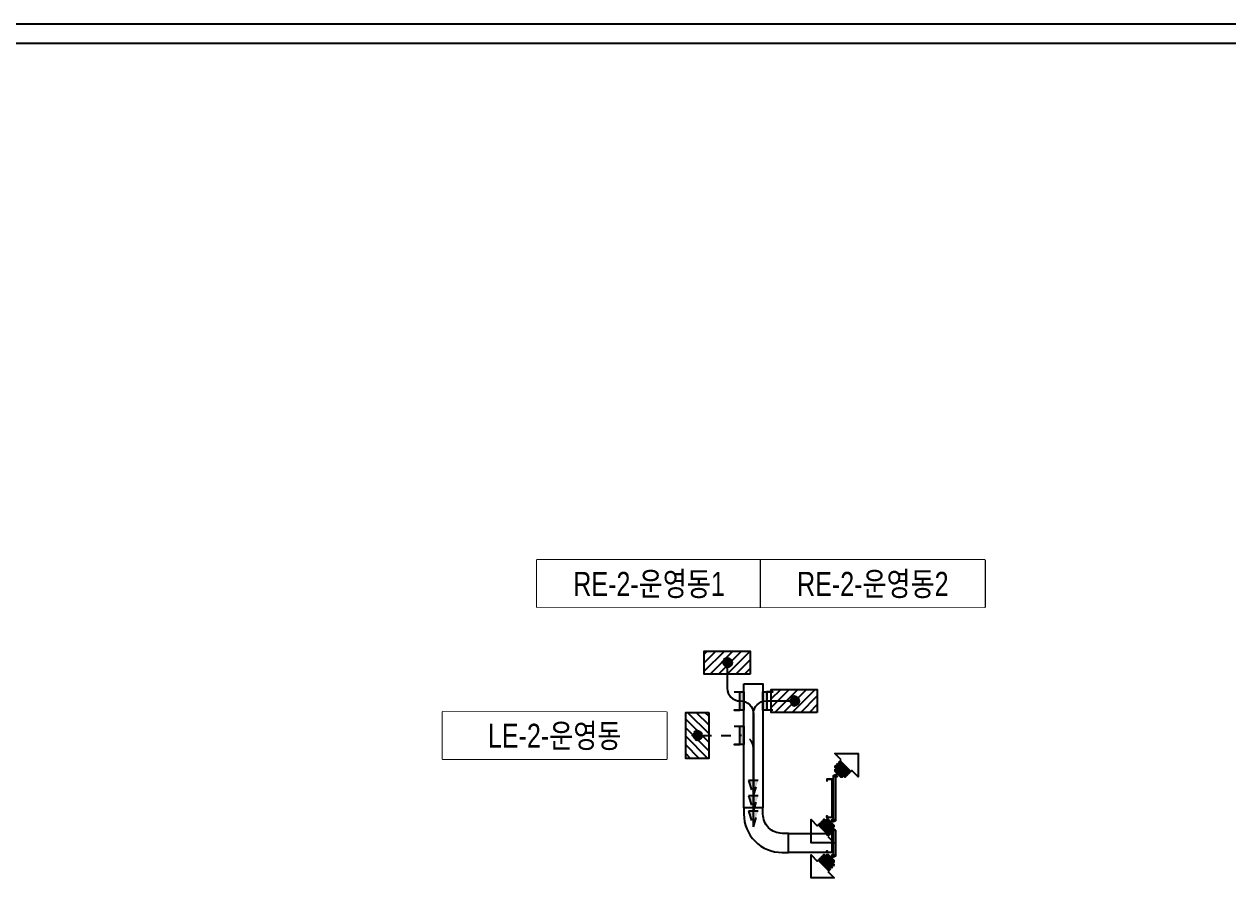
# Model space of a CAD drawing. Header units: millimetres. Extents: x -149088 to 500787, y -530175 to 1035835.
# Drawn here: x 133496 to 152342, y -77746 to -64376 of the extents above; entities that cross this region are included whole.
import ezdxf
from ezdxf.enums import TextEntityAlignment as Align

# ---------------------------------------------------------------- set-up
doc = ezdxf.new("R2010")
doc.units = ezdxf.units.MM
doc.header["$LTSCALE"] = 150
doc.linetypes.add('D1', pattern=[3, 1, -1, 1])
for name, color, linetype in [('------01 Distribution Panel', 3, 'Continuous'), ('-----00 LV_CABLE', 2, 'Continuous'), ('-----26 Electrical Cable Tray', 200, 'Continuous'), ('-----26 Electrical Cable Tray_건물(일반)', 20, 'Continuous')]:
    doc.layers.add(name, color=color, linetype=linetype)
doc.styles.add('ELEC', font='')
doc.styles.get('ELEC').set_extended_font_data('Dotum')

# ---------------------------------------------------------------- blocks, each defined once
blk = doc.blocks.new('A02')
h = blk.add_hatch()
h.set_pattern_fill('ANSI31', color=256, scale=25, style=0)
h.set_pattern_definition([(45, (-2000, -19200), (-56.1266, 56.1266), [])])
h.paths.add_polyline_path([(-300, 300), (-300, 0), (300, 0), (300, 300)])
blk.add_lwpolyline([(300, 0), (-300, 0), (-300, 300), (300, 300)], close=True)
blk = doc.blocks.new('11')
at = {"linetype": 'D1'}
h = blk.add_hatch(color=256, dxfattribs=at)
edge = h.paths.add_edge_path()
edge.add_arc((0, 0), 75, 0, 360)
blk.add_circle((0, 0), 75, dxfattribs=at)
for p in [(-75, 0), (0, 75), (75, 0), (0, -75)]:
    blk.add_point(p, dxfattribs=at)
blk = doc.blocks.new('22')
at = {"linetype": 'D1'}
h = blk.add_hatch(color=0, dxfattribs=at)
h.dxf.hatch_style = 1
h.paths.add_polyline_path([(0, 0), (-241, 75), (-241, -75)])
at = {"color": 0, "linetype": 'D1'}
blk.add_lwpolyline([(-241, -75), (0, 0), (-241, 75)], close=True, dxfattribs=at)
blk = doc.blocks.new('A$C756fbc58')
at = {"color": 0}
for points in [[(69, 208), (-13, 290), (290, 290), (290, -13), (208, 69), (196, 57), (57, 196)], [(6, 145), (145, 6), (158, 19), (19, 158)], [(32, 170), (170, 32), (183, 44), (44, 183)], [(-13, 126), (-13, 114), (114, -13), (126, -13), (132, -6), (-6, 132)], [(-13, 88), (-13, 63), (63, -13), (88, -13)]]:
    blk.add_lwpolyline(points, close=True, dxfattribs=at)
blk.add_circle((0, 0), 17.8, dxfattribs=at)
blk = doc.blocks.new('*U10')
at = {"linetype": 'Continuous', "ltscale": 0.1}
for p, q in [((-250, 57), (-250, 59)), ((-200, 57), (-200, 59)), ((-150, 57), (-150, 59)), ((-100, 57), (-100, 59)), ((-50, 57), (-50, 59)), ((0, 57), (0, 59)), ((50, 57), (50, 59)), ((100, 57), (100, 59)), ((150, 57), (150, 59)), ((200, 57), (200, 59)), ((250, 57), (250, 59))]:
    blk.add_line(p, q, dxfattribs=at)
blk.add_lwpolyline([(350, 0), (350, 40), (-350, 40), (-350, 0)], close=True, dxfattribs=at)
for points in [[(-300, 40), (-300, 140), (-275, 140), (-275, 137), (-297, 137), (-297, 40)], [(-297, 59), (297, 59)], [(-297, 57), (297, 57)], [(297, 43), (-297, 43)], [(300, 40), (300, 140), (275, 140), (275, 137), (297, 137), (297, 40)]]:
    blk.add_lwpolyline(points, dxfattribs=at)
at = {"linetype": 'Continuous', "ltscale": 0.1, "style": 'ELEC'}
blk.add_text('W600*H100', height=10, dxfattribs=at).set_placement((-340, 10), align=Align.MIDDLE_LEFT)
blk = doc.blocks.new('O08')
blk.add_hatch(color=256).paths.add_polyline_path([(120, 51), (-120, 51), (-120, 0), (120, 0)])
blk.add_lwpolyline([(120, 127.5), (120, 0), (-120, 0), (-120, 127.5), (-120, 51), (120, 51)])
blk = doc.blocks.new('*U28')
at = {"linetype": 'Continuous', "ltscale": 0.1}
for p, q in [((-100, 57), (-100, 59)), ((-50, 57), (-50, 59)), ((0, 57), (0, 59)), ((50, 57), (50, 59)), ((100, 57), (100, 59))]:
    blk.add_line(p, q, dxfattribs=at)
blk.add_lwpolyline([(200, 0), (200, 40), (-200, 40), (-200, 0)], close=True, dxfattribs=at)
for points in [[(-150, 40), (-150, 140), (-125, 140), (-125, 137), (-147, 137), (-147, 40)], [(-147, 59), (147, 59)], [(-147, 57), (147, 57)], [(147, 43), (-147, 43)], [(150, 40), (150, 140), (125, 140), (125, 137), (147, 137), (147, 40)]]:
    blk.add_lwpolyline(points, dxfattribs=at)
at = {"linetype": 'Continuous', "ltscale": 0.1, "style": 'ELEC'}
blk.add_text('W300*H100', height=10, dxfattribs=at).set_placement((-190, 10), align=Align.MIDDLE_LEFT)
blk = doc.blocks.new('*U27')
at = {"color": 0}
blk.add_lwpolyline([(0, 0), (-100, 0, -0.414214), (-400, 300), (-400, 400), (-700, 400), (-700, 300, 0.414214), (-100, -300), (0, -300)], format="xyb", close=True, dxfattribs=at)
at = {"color": 0, "style": 'ELEC'}
blk.add_text('W:300(ELBOW 90)', height=10, dxfattribs=at).set_placement((-5, -290), align=Align.MIDDLE_RIGHT)

msp = doc.modelspace()

# ---------------------------------------------------------------- linework, layer by layer
at = {"layer": '------01 Distribution Panel', "color": 1}
for points in [[(145031, -72767), (145031, -73507), (141528, -73507), (141528, -72767)], [(143554, -75145), (143554, -75885), (140050, -75885), (140050, -75145)]]:
    msp.add_lwpolyline(points, close=True, dxfattribs=at)
at = {"layer": '-----00 LV_CABLE'}
for points in [[(144504, -74450), (144504, -74775, 0.414214), (144704, -74975), (144714, -74975, -0.414214), (144914, -75175), (144914, -76704)], [(144914, -76944), (144914, -75175, -0.414214), (145114, -74975), (145629, -74975)]]:
    msp.add_lwpolyline(points, format="xyb", dxfattribs=at)
at = {"layer": '-----00 LV_CABLE', "linetype": 'D1'}
msp.add_lwpolyline([(144109, -75515), (144714, -75515, -0.414214), (144914, -75715), (144914, -76223)], format="xyb", dxfattribs=at)
at = {"layer": '-----26 Electrical Cable Tray'}
msp.add_lwpolyline([(167298, -64376), (102046, -64376), (102046, -64676), (167298, -64676)], close=True, dxfattribs=at)
at = {"layer": '-----26 Electrical Cable Tray_건물(일반)'}
for points in [[(144764, -74705), (145064, -74705), (145064, -76648), (144764, -76648)], [(146164, -77348), (145464, -77348), (145464, -77048), (146164, -77048)]]:
    msp.add_lwpolyline(points, close=True, dxfattribs=at)

# ---------------------------------------------------------------- block references
at = {"layer": '------01 Distribution Panel', "xscale": 1.2, "yscale": 1.2, "zscale": 1.2}
for p in [(144504, -74555), (145554, -75155)]:
    msp.add_blockref('A02', p, dxfattribs=at)
at = {"layer": '------01 Distribution Panel', "xscale": 1.2, "yscale": 1.2, "zscale": 1.2, "rotation": 90}
msp.add_blockref('A02', (144214, -75515), dxfattribs=at)
at = {"layer": '-----00 LV_CABLE', "linetype": 'D1'}
for p in [(144504, -74375), (145554, -74975), (144034, -75515)]:
    msp.add_blockref('11', p, dxfattribs=at)
at = {"layer": '-----00 LV_CABLE', "linetype": 'D1', "xscale": 1.2, "yscale": 1.2, "zscale": 1.2}
for p, rotation in [((144764, -74975), 89.99999999999999), ((145064, -74975), 270), ((144764, -75515), 90)]:
    msp.add_blockref('O08', p, dxfattribs=dict(at, rotation=rotation))
at = {"layer": '-----00 LV_CABLE', "linetype": 'D1', "rotation": 270}
for p in [(144914, -76463), (144914, -76704), (144914, -76944)]:
    msp.add_blockref('22', p, dxfattribs=at)
at = {"layer": '-----26 Electrical Cable Tray', "xscale": 1.2, "yscale": 1.2, "zscale": 1.2}
msp.add_blockref('A$C756fbc58', (146204, -76148), dxfattribs=at)
at = {"layer": '-----26 Electrical Cable Tray', "linetype": 'Continuous', "ltscale": 7.5, "rotation": 89.99999999999999}
msp.add_blockref('*U10', (146204, -76498), dxfattribs=at)
at = {"layer": '-----26 Electrical Cable Tray', "xscale": 1.2, "yscale": 1.2, "zscale": 1.2, "rotation": 180}
msp.add_blockref('A$C756fbc58', (146164, -76848), dxfattribs=at)
at = {"layer": '-----26 Electrical Cable Tray_건물(일반)'}
msp.add_blockref('*U27', (145464, -77048), dxfattribs=at)
at = {"layer": '-----26 Electrical Cable Tray_건물(일반)', "rotation": 89.99999999999999}
msp.add_blockref('*U28', (146204, -77198), dxfattribs=at)
at = {"layer": '-----26 Electrical Cable Tray_건물(일반)', "xscale": 1.2, "yscale": 1.2, "zscale": 1.2, "rotation": 180}
msp.add_blockref('A$C756fbc58', (146164, -77398), dxfattribs=at)

# ---------------------------------------------------------------- next in the draw order: wipeouts: each hides what was drawn before it
at = {"color": 1}
for points in [[(141528, -72767), (145031, -72767), (145031, -73507), (141528, -73507)], [(140050, -75145), (143554, -75145), (143554, -75885), (140050, -75885)]]:
    msp.add_wipeout(points, dxfattribs=at).dxf.layer = '------01 Distribution Panel'

# ---------------------------------------------------------------- next in the draw order: linework, layer by layer
at = {"layer": '------01 Distribution Panel', "color": 1}
for points in [[(148535, -72767), (148535, -73507), (145031, -73507), (145031, -72767)], [(143554, -75145), (143554, -75885), (140050, -75885), (140050, -75145)]]:
    msp.add_lwpolyline(points, close=True, dxfattribs=at)

# ---------------------------------------------------------------- next in the draw order: wipeouts: each hides what was drawn before it
at = {"color": 1}
for points in [[(145031, -72767), (148535, -72767), (148535, -73507), (145031, -73507)], [(140050, -75145), (143554, -75145), (143554, -75885), (140050, -75885)]]:
    msp.add_wipeout(points, dxfattribs=at).dxf.layer = '------01 Distribution Panel'

# ---------------------------------------------------------------- next in the draw order: linework, layer by layer
at = {"layer": '------01 Distribution Panel', "color": 1}
msp.add_lwpolyline([(145031, -72767), (145031, -73507), (141528, -73507), (141528, -72767)], close=True, dxfattribs=at)

# ---------------------------------------------------------------- next in the draw order: texts
at = {"layer": '------01 Distribution Panel', "style": 'ELEC', "width": 0.8}
msp.add_text('LE-2-운영동', height=375, dxfattribs=at).set_placement((141802, -75515), align=Align.MIDDLE)

# ---------------------------------------------------------------- next in the draw order: wipeouts: each hides what was drawn before it
at = {"color": 1}
msp.add_wipeout([(141528, -72767), (145031, -72767), (145031, -73507), (141528, -73507)], dxfattribs=at).dxf.layer = '------01 Distribution Panel'

# ---------------------------------------------------------------- next in the draw order: linework, layer by layer
at = {"layer": '------01 Distribution Panel', "color": 1}
msp.add_lwpolyline([(148535, -72767), (148535, -73507), (145031, -73507), (145031, -72767)], close=True, dxfattribs=at)

# ---------------------------------------------------------------- next in the draw order: texts
at = {"layer": '------01 Distribution Panel', "style": 'ELEC', "width": 0.8}
msp.add_text('RE-2-운영동1', height=375, dxfattribs=at).set_placement((143280, -73137), align=Align.MIDDLE)

# ---------------------------------------------------------------- next in the draw order: wipeouts: each hides what was drawn before it
at = {"color": 1}
msp.add_wipeout([(145031, -72767), (148535, -72767), (148535, -73507), (145031, -73507)], dxfattribs=at).dxf.layer = '------01 Distribution Panel'

# ---------------------------------------------------------------- next in the draw order: texts
at = {"layer": '------01 Distribution Panel', "style": 'ELEC', "width": 0.8}
msp.add_text('RE-2-운영동2', height=375, dxfattribs=at).set_placement((146783, -73137), align=Align.MIDDLE)

doc.saveas('drawing.dxf')
